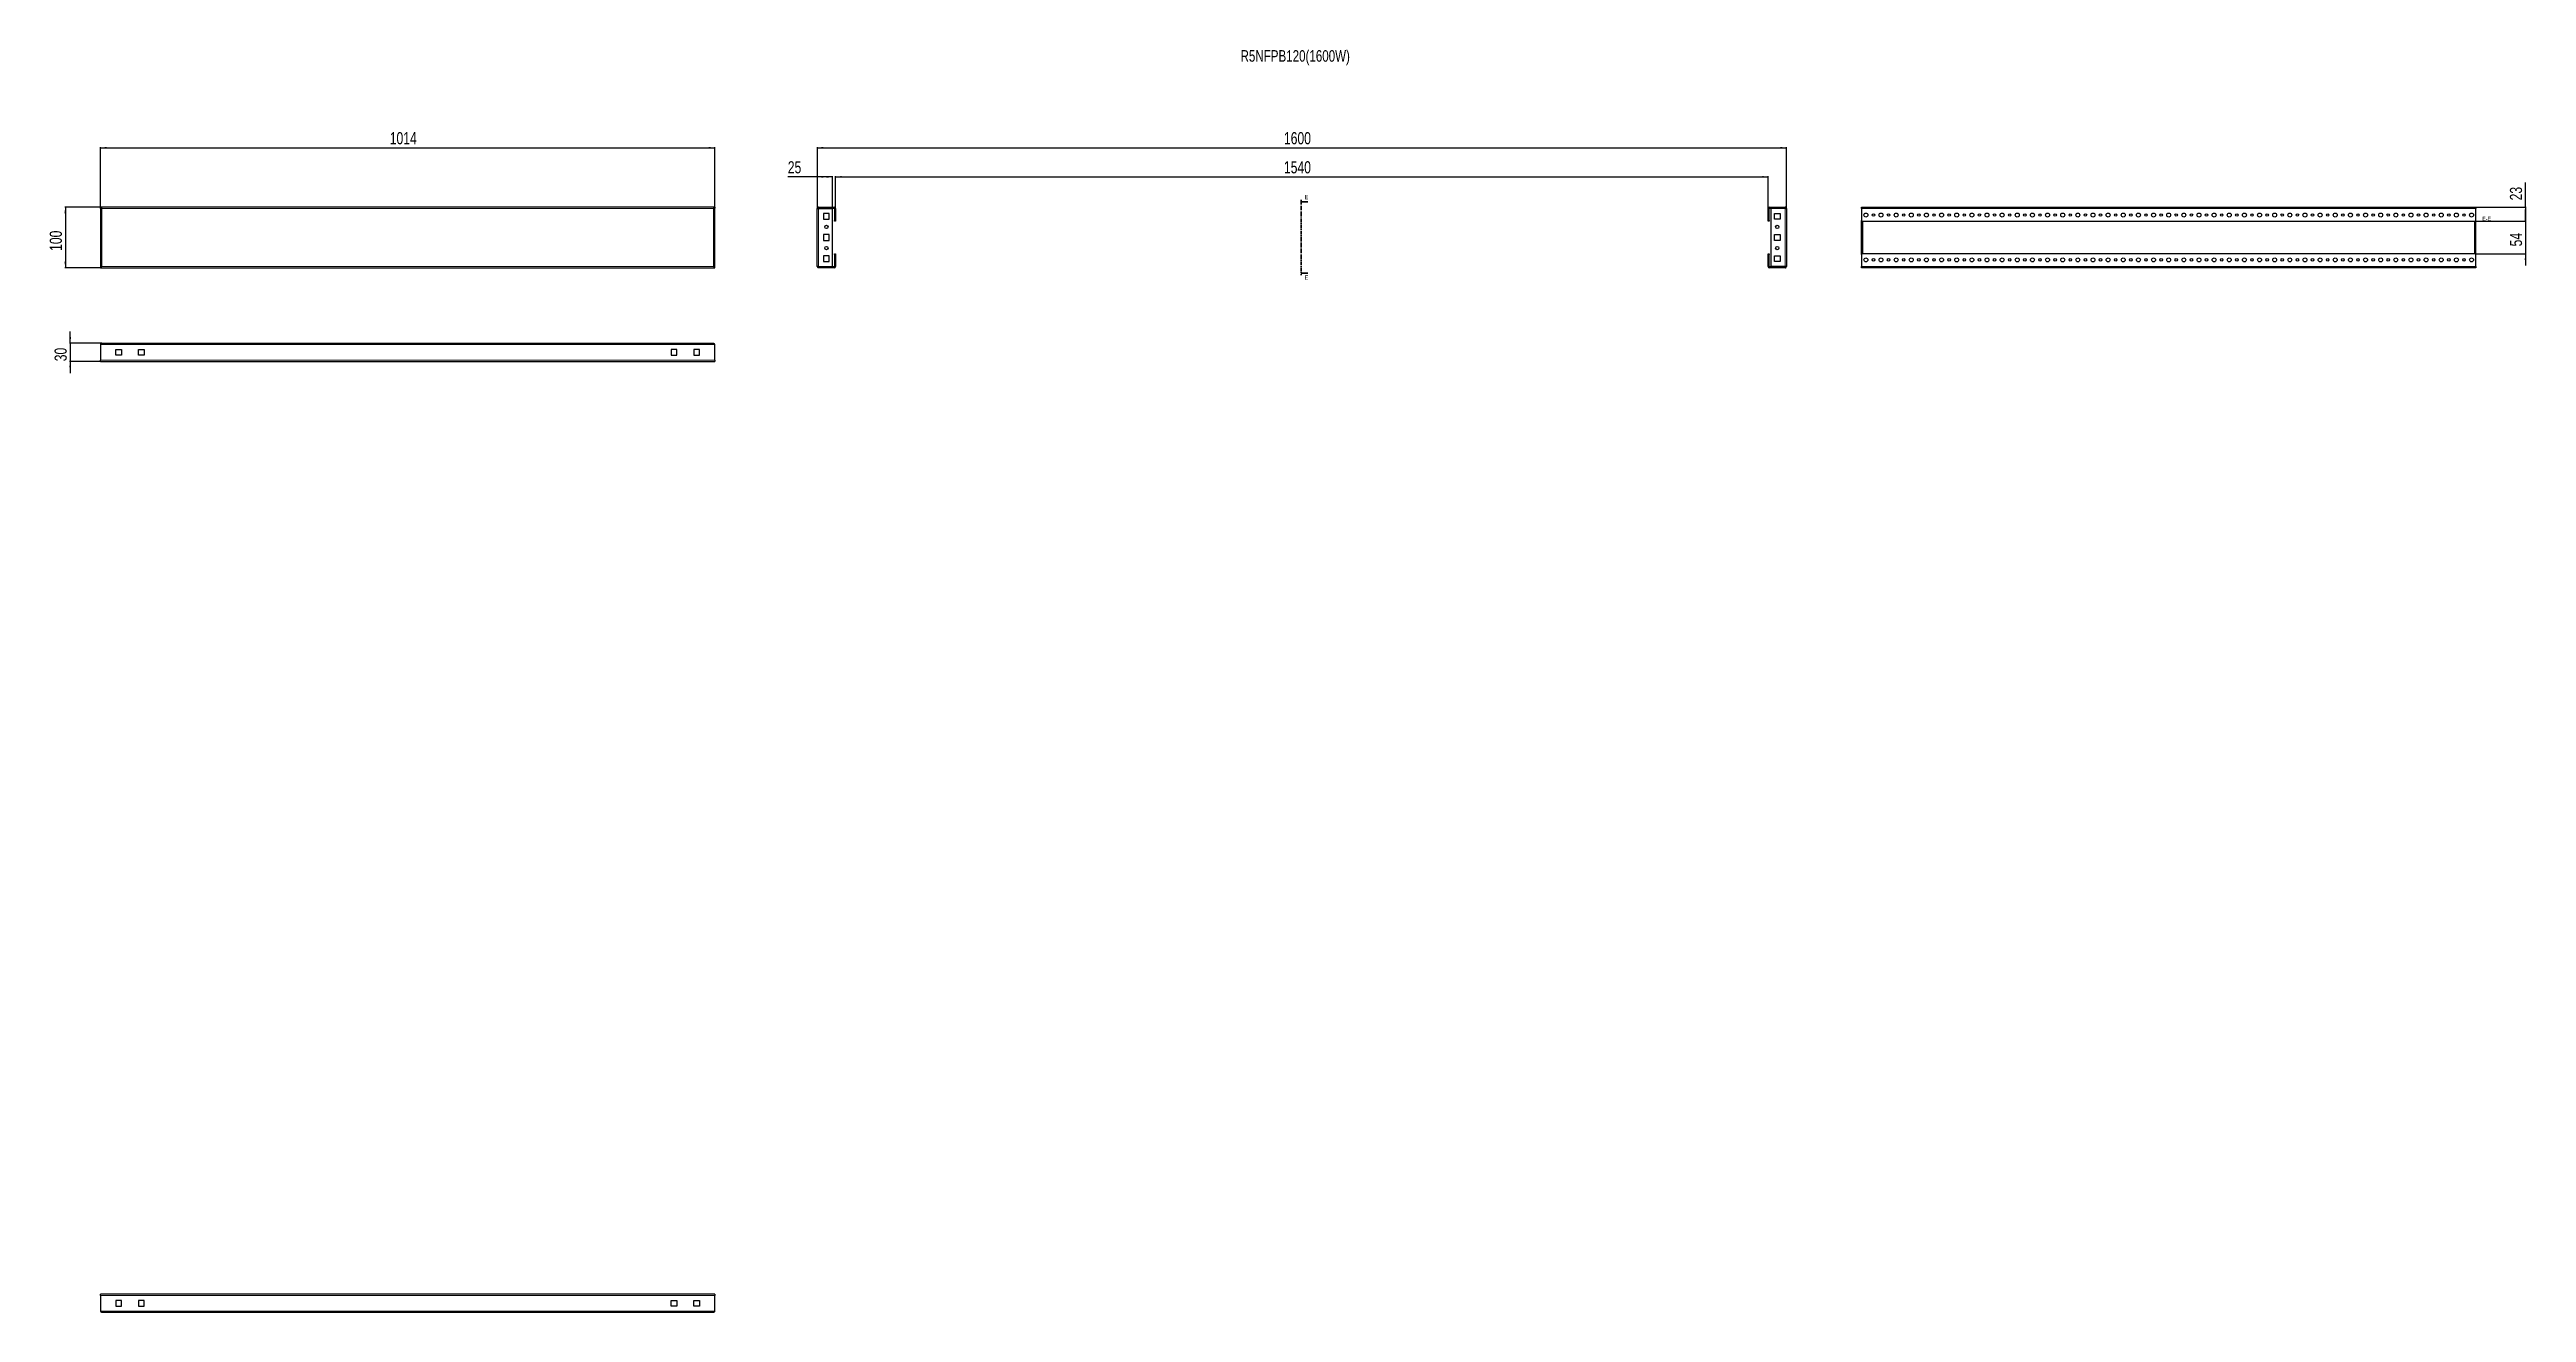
# Model space of a CAD drawing. Header units: millimetres. Extents: x -414 to 3676, y -1492 to 593.
import ezdxf

# ---------------------------------------------------------------- set-up
doc = ezdxf.new("R2010")
doc.units = ezdxf.units.MM
doc.linetypes.add('CENTER', pattern=[10.16, 6.35, -1.27, 1.27, -1.27])
doc.layers.add('FORMAT', color=7, linetype='Continuous')
doc.styles.add('SLDTEXTSTYLE0', font='TXT', dxfattribs={"width": 0.75})
doc.dimstyles.new('SLDDIMSTYLE0', dxfattribs={"dimtxt": 20, "dimasz": 10, "dimexe": 0, "dimexo": 0.0625, "dimgap": 5, "dimtad": 2, "dimdec": 1, "dimrnd": 1e-09, "dimzin": 12, "dimdsep": 46, "dimtxsty": 'SLDTEXTSTYLE0', "dimsah": 1, "dimcen": 0.09, "dimadec": 0, "dimazin": 3, "dimtfac": 1, "dimtofl": 0, "dimtmove": 0, "dimatfit": 3, "dimfxl": 0, "dimfrac": 2, "dimtolj": 1, "dimtzin": 12, "dimarcsym": 0})
doc.dimstyles.new('SLDDIMSTYLE1', dxfattribs={"dimtxt": 20, "dimasz": 10, "dimexe": 0, "dimexo": 0.0625, "dimgap": 5, "dimtad": 2, "dimdec": 1, "dimrnd": 1e-09, "dimzin": 12, "dimdsep": 46, "dimtxsty": 'SLDTEXTSTYLE0', "dimsah": 1, "dimcen": 0.09, "dimadec": 0, "dimazin": 3, "dimtfac": 1, "dimtmove": 0, "dimatfit": 0, "dimfxl": 0, "dimfrac": 2, "dimtolj": 1, "dimtzin": 12, "dimarcsym": 0})

# ---------------------------------------------------------------- blocks, each defined once
blk = doc.blocks.new('_D')
at = {"layer": 'FORMAT'}
for p, q in [((-329.8, 330.6), (-329.8, 431.6)), ((-329.8, 430.6), (684.2, 430.6)), ((684.2, 330.6), (684.2, 431.6))]:
    blk.add_line(p, q, dxfattribs=at)
for points in [[(-329.8, 430.6), (-319.8, 429), (-319.8, 432.1)], [(684.2, 430.6), (674.2, 432.1), (674.2, 429)]]:
    blk.add_solid(points, dxfattribs=at)
at = {"layer": 'FORMAT', "insert": (147.7, 456.4), "char_height": 20, "attachment_point": 1, "style": 'SLDTEXTSTYLE0'}
blk.add_mtext('1014', dxfattribs=at)
blk = doc.blocks.new('_D_1')
at = {"layer": 'FORMAT'}
for p, q in [((-329.8, 332.6), (-388.9, 332.6)), ((-387.9, 332.6), (-387.9, 232.6)), ((-329.8, 232.6), (-388.9, 232.6))]:
    blk.add_line(p, q, dxfattribs=at)
for points in [[(-387.9, 332.6), (-389.5, 322.6), (-386.4, 322.6)], [(-387.9, 232.6), (-386.4, 242.6), (-389.5, 242.6)]]:
    blk.add_solid(points, dxfattribs=at)
at = {"layer": 'FORMAT', "insert": (-413.7, 260.4), "char_height": 20, "attachment_point": 1, "rotation": 90, "style": 'SLDTEXTSTYLE0'}
blk.add_mtext('100', dxfattribs=at)
blk = doc.blocks.new('_D_2')
at = {"layer": 'FORMAT'}
for p, q in [((853.7, 330.5), (853.7, 431.6)), ((853.7, 430.6), (2453.7, 430.6)), ((2453.7, 330.5), (2453.7, 431.6))]:
    blk.add_line(p, q, dxfattribs=at)
for points in [[(853.7, 430.6), (863.7, 429), (863.7, 432.1)], [(2453.7, 430.6), (2443.7, 432.1), (2443.7, 429)]]:
    blk.add_solid(points, dxfattribs=at)
at = {"layer": 'FORMAT', "insert": (1624.1, 456.4), "char_height": 20, "attachment_point": 1, "style": 'SLDTEXTSTYLE0'}
blk.add_mtext('1600', dxfattribs=at)
blk = doc.blocks.new('_D_3')
at = {"layer": 'FORMAT'}
for p, q in [((883.7, 330.5), (883.7, 383.6)), ((883.7, 382.6), (2423.7, 382.6)), ((2423.7, 330.5), (2423.7, 383.6))]:
    blk.add_line(p, q, dxfattribs=at)
for points in [[(883.7, 382.6), (893.7, 381), (893.7, 384.1)], [(2423.7, 382.6), (2413.7, 384.1), (2413.7, 381)]]:
    blk.add_solid(points, dxfattribs=at)
at = {"layer": 'FORMAT', "insert": (1624.1, 408.4), "char_height": 20, "attachment_point": 1, "style": 'SLDTEXTSTYLE0'}
blk.add_mtext('1540', dxfattribs=at)
blk = doc.blocks.new('_D_4')
at = {"layer": 'FORMAT'}
for p, q in [((853.7, 382.6), (804.9, 382.6)), ((853.7, 330.5), (853.7, 383.6)), ((878.7, 382.6), (853.7, 382.6)), ((878.7, 330.6), (878.7, 383.6))]:
    blk.add_line(p, q, dxfattribs=at)
for points in [[(853.7, 382.6), (863.7, 381), (863.7, 384.1)], [(878.7, 382.6), (868.7, 384.1), (868.7, 381)]]:
    blk.add_solid(points, dxfattribs=at)
at = {"layer": 'FORMAT', "insert": (804.9, 408.4), "char_height": 20, "attachment_point": 1, "style": 'SLDTEXTSTYLE0'}
blk.add_mtext('25', dxfattribs=at)
blk = doc.blocks.new('_D_5')
at = {"layer": 'FORMAT'}
for p, q in [((-379.9, 108), (-379.9, 127.3)), ((-327.7, 108), (-380.9, 108)), ((-379.9, 108), (-379.9, 78)), ((-329.8, 78), (-380.9, 78)), ((-379.9, 78), (-379.9, 58.8))]:
    blk.add_line(p, q, dxfattribs=at)
for points in [[(-379.9, 108), (-378.4, 118), (-381.5, 118)], [(-379.9, 78), (-381.5, 68), (-378.4, 68)]]:
    blk.add_solid(points, dxfattribs=at)
at = {"layer": 'FORMAT', "insert": (-405.7, 78.2), "char_height": 20, "attachment_point": 1, "rotation": 90, "style": 'SLDTEXTSTYLE0'}
blk.add_mtext('30', dxfattribs=at)
blk = doc.blocks.new('_D_6')
at = {"layer": 'FORMAT'}
for p, q in [((3674.1, 309.6), (3674.1, 328.8)), ((3590.9, 309.6), (3675.1, 309.6)), ((3674.1, 309.6), (3674.1, 255.6)), ((3590.9, 255.6), (3675.1, 255.6)), ((3674.1, 255.6), (3674.1, 236.3))]:
    blk.add_line(p, q, dxfattribs=at)
for points in [[(3674.1, 309.6), (3675.6, 319.6), (3672.6, 319.6)], [(3674.1, 255.6), (3672.6, 245.6), (3675.6, 245.6)]]:
    blk.add_solid(points, dxfattribs=at)
at = {"layer": 'FORMAT', "insert": (3648.3, 267.8), "char_height": 20, "attachment_point": 1, "rotation": 90, "style": 'SLDTEXTSTYLE0'}
blk.add_mtext('54', dxfattribs=at)
blk = doc.blocks.new('_D_7')
at = {"layer": 'FORMAT'}
for p, q in [((3674.1, 332.6), (3674.1, 373.3)), ((3591.9, 332.6), (3675.1, 332.6)), ((3674.1, 332.6), (3674.1, 309.6)), ((3590.9, 309.6), (3675.1, 309.6))]:
    blk.add_line(p, q, dxfattribs=at)
for points in [[(3674.1, 332.6), (3672.6, 322.6), (3675.6, 322.6)], [(3674.1, 309.6), (3675.6, 319.6), (3672.6, 319.6)]]:
    blk.add_solid(points, dxfattribs=at)
at = {"layer": 'FORMAT', "insert": (3648.3, 343.8), "char_height": 20, "attachment_point": 1, "rotation": 90, "style": 'SLDTEXTSTYLE0'}
blk.add_mtext('23', dxfattribs=at)

msp = doc.modelspace()

# ---------------------------------------------------------------- linework, layer by layer
at = {"color": 7, "linetype": 'Continuous', "lineweight": 25}
for p, q in [((684.22, 332.57), (-329.78, 332.57)), ((-329.78, 331.07), (-329.78, 332.57)), ((-329.78, 331.07), (-329.78, 330.57)), ((-329.78, 330.57), (-329.78, 234.57)), ((-329.78, 330.57), (-328.28, 330.57)), ((684.22, 330.57), (682.72, 330.57)), ((684.22, 332.57), (684.22, 331.07)), ((684.22, 330.57), (684.22, 331.07)), ((684.22, 234.57), (684.22, 330.57)), ((853.67, 234.67), (853.67, 330.47)), ((855.77, 332.57), (855.77, 331.07)), ((855.77, 332.57), (881.57, 332.57)), ((855.77, 331.07), (881.57, 331.07)), ((855.77, 330.57), (878.67, 330.57)), ((878.67, 234.57), (878.67, 330.57)), ((882.17, 330.47), (882.17, 310.57)), ((883.67, 330.47), (883.67, 310.57)), ((2423.67, 310.57), (2423.67, 330.47)), ((2425.17, 310.57), (2425.17, 330.47)), ((2425.77, 332.57), (2451.57, 332.57)), ((2425.77, 331.07), (2451.57, 331.07)), ((2428.67, 234.57), (2428.67, 330.57)), ((2451.57, 330.57), (2428.67, 330.57)), ((2451.57, 331.07), (2451.57, 332.57)), ((2453.67, 330.47), (2453.67, 234.67)), ((2577.92, 332.57), (3591.92, 332.57)), ((2577.92, 330.47), (2577.92, 332.57)), ((2577.92, 330.47), (2577.92, 310.57)), ((3591.92, 332.57), (3591.92, 330.47)), ((3591.92, 310.57), (3591.92, 330.47)), ((863.92, 322.32), (863.92, 312.82)), ((873.42, 322.32), (863.92, 322.32)), ((863.92, 312.82), (873.42, 312.82)), ((863.92, 287.32), (863.92, 277.82)), ((873.42, 287.32), (863.92, 287.32)), ((873.42, 312.82), (873.42, 322.32)), ((873.42, 277.82), (873.42, 287.32)), ((882.17, 310.57), (883.67, 310.57)), ((882.17, 309.57), (882.17, 310.57)), ((883.67, 309.57), (882.17, 309.57)), ((883.67, 310.57), (883.67, 309.57)), ((2423.67, 310.57), (2425.17, 310.57)), ((2423.67, 309.57), (2423.67, 310.57)), ((2425.17, 309.57), (2423.67, 309.57)), ((2425.17, 310.57), (2425.17, 309.57)), ((2433.92, 322.32), (2443.42, 322.32)), ((2433.92, 312.82), (2433.92, 322.32)), ((2443.42, 312.82), (2433.92, 312.82)), ((2433.92, 287.32), (2443.42, 287.32)), ((2433.92, 277.82), (2433.92, 287.32)), ((2443.42, 322.32), (2443.42, 312.82)), ((2443.42, 287.32), (2443.42, 277.82)), ((2577.92, 310.57), (2578.92, 309.57)), ((2577.92, 254.57), (2577.92, 310.57)), ((2578.92, 309.57), (3590.92, 309.57)), ((2579.42, 255.57), (2579.42, 309.57)), ((3590.42, 255.57), (3590.42, 309.57)), ((3590.92, 309.57), (3591.92, 310.57)), ((3591.92, 254.57), (3591.92, 310.57)), ((863.92, 277.82), (873.42, 277.82)), ((873.42, 252.32), (863.92, 252.32)), ((863.92, 252.32), (863.92, 242.82)), ((873.42, 242.82), (873.42, 252.32)), ((882.17, 254.57), (882.17, 255.57)), ((882.17, 255.57), (883.67, 255.57)), ((883.67, 254.57), (882.17, 254.57)), ((882.17, 254.57), (882.17, 234.67)), ((883.67, 255.57), (883.67, 254.57)), ((883.67, 254.57), (883.67, 234.67)), ((2423.67, 255.57), (2425.17, 255.57)), ((2423.67, 254.57), (2423.67, 255.57)), ((2425.17, 254.57), (2423.67, 254.57)), ((2423.67, 234.67), (2423.67, 254.57)), ((2425.17, 255.57), (2425.17, 254.57)), ((2425.17, 234.67), (2425.17, 254.57)), ((2443.42, 277.82), (2433.92, 277.82)), ((2433.92, 252.32), (2443.42, 252.32)), ((2433.92, 242.82), (2433.92, 252.32)), ((2443.42, 252.32), (2443.42, 242.82)), ((2578.92, 255.57), (2577.92, 254.57)), ((2577.92, 254.57), (2577.92, 234.67)), ((3590.92, 255.57), (2578.92, 255.57)), ((3591.92, 254.57), (3590.92, 255.57)), ((3591.92, 234.67), (3591.92, 254.57)), ((-328.28, 234.57), (-329.78, 234.57)), ((-329.78, 234.57), (-329.78, 234.07)), ((-329.78, 234.07), (-329.78, 232.57)), ((-329.78, 232.57), (684.22, 232.57)), ((682.72, 234.57), (684.22, 234.57)), ((684.22, 234.07), (684.22, 234.57)), ((684.22, 232.57), (684.22, 234.07)), ((855.77, 234.57), (878.67, 234.57)), ((855.77, 232.57), (855.77, 234.07)), ((881.57, 234.07), (855.77, 234.07)), ((881.57, 232.57), (855.77, 232.57)), ((863.92, 242.82), (873.42, 242.82)), ((2451.57, 234.07), (2425.77, 234.07)), ((2451.57, 232.57), (2425.77, 232.57)), ((2451.57, 234.57), (2428.67, 234.57)), ((2443.42, 242.82), (2433.92, 242.82)), ((2451.57, 234.07), (2451.57, 232.57)), ((2577.92, 232.57), (2577.92, 234.67)), ((3591.92, 232.57), (2577.92, 232.57)), ((3591.92, 234.67), (3591.92, 232.57)), ((-329.78, 105.92), (-329.78, 80.12)), ((-327.68, 108.02), (682.12, 108.02)), ((-304.78, 97.77), (-295.28, 97.77)), ((-304.78, 88.27), (-304.78, 97.77)), ((-295.28, 88.27), (-304.78, 88.27)), ((-295.28, 97.77), (-295.28, 88.27)), ((-267.28, 97.77), (-257.78, 97.77)), ((-267.28, 88.27), (-267.28, 97.77)), ((-257.78, 88.27), (-267.28, 88.27)), ((-257.78, 97.77), (-257.78, 88.27)), ((621.72, 97.77), (612.22, 97.77)), ((612.22, 97.77), (612.22, 88.27)), ((612.22, 88.27), (621.72, 88.27)), ((621.72, 88.27), (621.72, 97.77)), ((649.72, 97.77), (649.72, 88.27)), ((659.22, 97.77), (649.72, 97.77)), ((649.72, 88.27), (659.22, 88.27)), ((659.22, 88.27), (659.22, 97.77)), ((684.22, 80.12), (684.22, 105.92)), ((-329.78, 78.02), (-329.78, 80.12)), ((-329.78, 78.02), (684.22, 78.02)), ((684.22, 80.12), (684.22, 78.02)), ((684.22, -1461.98), (-329.78, -1461.98)), ((-329.78, -1464.08), (-329.78, -1461.98)), ((-329.78, -1464.08), (-329.78, -1489.88)), ((-295.28, -1472.23), (-304.78, -1472.23)), ((-304.78, -1472.23), (-304.78, -1481.73)), ((-295.28, -1481.73), (-295.28, -1472.23)), ((-257.78, -1472.23), (-267.28, -1472.23)), ((-267.28, -1472.23), (-267.28, -1481.73)), ((-257.78, -1481.73), (-257.78, -1472.23)), ((612.22, -1481.73), (612.22, -1472.23)), ((612.22, -1472.23), (621.72, -1472.23)), ((621.72, -1472.23), (621.72, -1481.73)), ((649.72, -1472.23), (659.22, -1472.23)), ((649.72, -1481.73), (649.72, -1472.23)), ((659.22, -1472.23), (659.22, -1481.73)), ((684.22, -1461.98), (684.22, -1464.08)), ((684.22, -1489.88), (684.22, -1464.08)), ((682.12, -1491.98), (-327.68, -1491.98)), ((-304.78, -1481.73), (-295.28, -1481.73)), ((-267.28, -1481.73), (-257.78, -1481.73)), ((621.72, -1481.73), (612.22, -1481.73)), ((659.22, -1481.73), (649.72, -1481.73))]:
    msp.add_line(p, q, dxfattribs=at)
at = {"color": 8, "linetype": 'Continuous', "lineweight": 18}
for p, q in [((-327.68, 330.47), (-327.68, 234.67)), ((682.12, 330.47), (-327.68, 330.47)), ((682.12, 234.67), (682.12, 330.47)), ((855.77, 234.57), (855.77, 330.57)), ((881.57, 331.07), (881.57, 332.57)), ((882.17, 330.47), (883.67, 330.47)), ((2425.17, 330.47), (2423.67, 330.47)), ((2425.77, 331.07), (2425.77, 332.57)), ((2451.57, 330.57), (2451.57, 234.57)), ((2577.92, 330.47), (3591.92, 330.47)), ((2580.02, 255.57), (2580.02, 309.57)), ((3589.82, 309.57), (3589.82, 255.57)), ((-327.68, 234.67), (682.12, 234.67)), ((881.57, 234.07), (881.57, 232.57)), ((882.17, 234.67), (883.67, 234.67)), ((2425.17, 234.67), (2423.67, 234.67)), ((2425.77, 234.07), (2425.77, 232.57)), ((3591.92, 234.67), (2577.92, 234.67)), ((-329.78, 105.92), (684.22, 105.92)), ((-329.78, 80.12), (684.22, 80.12)), ((684.22, -1464.08), (-329.78, -1464.08)), ((684.22, -1489.88), (-329.78, -1489.88))]:
    msp.add_line(p, q, dxfattribs=at)
at = {"color": 7, "linetype": 'CENTER', "lineweight": 35}
msp.add_line((1652.7, 344.57), (1652.7, 220.56), dxfattribs=at)
at = {"color": 7, "linetype": 'Continuous', "lineweight": 35}
for p, q in [((1663.34, 341.57), (1652.7, 341.57)), ((1663.34, 223.56), (1652.7, 223.56))]:
    msp.add_line(p, q, dxfattribs=at)
at = {"color": 7, "linetype": 'Continuous', "lineweight": 25}
for centre, radius in [((868.67, 300.07), 2.75), ((2438.67, 300.07), 2.75), ((2584.92, 319.57), 3.25), ((2597.42, 319.57), 2.1), ((2609.92, 319.57), 3.25), ((2622.42, 319.57), 2.1), ((2634.92, 319.57), 3.25), ((2647.42, 319.57), 2.1), ((2659.92, 319.57), 3.25), ((2672.42, 319.57), 2.1), ((2684.92, 319.57), 3.25), ((2697.42, 319.57), 2.1), ((2709.92, 319.57), 3.25), ((2722.42, 319.57), 2.1), ((2734.92, 319.57), 3.25), ((2747.42, 319.57), 2.1), ((2759.92, 319.57), 3.25), ((2772.42, 319.57), 2.1), ((2784.92, 319.57), 3.25), ((2797.42, 319.57), 2.1), ((2809.92, 319.57), 3.25), ((2822.42, 319.57), 2.1), ((2834.92, 319.57), 3.25), ((2847.42, 319.57), 2.1), ((2859.92, 319.57), 3.25), ((2872.42, 319.57), 2.1), ((2884.92, 319.57), 3.25), ((2897.42, 319.57), 2.1), ((2909.92, 319.57), 3.25), ((2922.42, 319.57), 2.1), ((2934.92, 319.57), 3.25), ((2947.42, 319.57), 2.1), ((2959.92, 319.57), 3.25), ((2972.42, 319.57), 2.1), ((2984.92, 319.57), 3.25), ((2997.42, 319.57), 2.1), ((3009.92, 319.57), 3.25), ((3022.42, 319.57), 2.1), ((3034.92, 319.57), 3.25), ((3047.42, 319.57), 2.1), ((3059.92, 319.57), 3.25), ((3072.42, 319.57), 2.1), ((3084.92, 319.57), 3.25), ((3097.42, 319.57), 2.1), ((3109.92, 319.57), 3.25), ((3122.42, 319.57), 2.1), ((3134.92, 319.57), 3.25), ((3147.42, 319.57), 2.1), ((3159.92, 319.57), 3.25), ((3172.42, 319.57), 2.1), ((3184.92, 319.57), 3.25), ((3197.42, 319.57), 2.1), ((3209.92, 319.57), 3.25), ((3222.42, 319.57), 2.1), ((3234.92, 319.57), 3.25), ((3247.42, 319.57), 2.1), ((3259.92, 319.57), 3.25), ((3272.42, 319.57), 2.1), ((3284.92, 319.57), 3.25), ((3297.42, 319.57), 2.1), ((3309.92, 319.57), 3.25), ((3322.42, 319.57), 2.1), ((3334.92, 319.57), 3.25), ((3347.42, 319.57), 2.1), ((3359.92, 319.57), 3.25), ((3372.42, 319.57), 2.1), ((3384.92, 319.57), 3.25), ((3397.42, 319.57), 2.1), ((3409.92, 319.57), 3.25), ((3422.42, 319.57), 2.1), ((3434.92, 319.57), 3.25), ((3447.42, 319.57), 2.1), ((3459.92, 319.57), 3.25), ((3472.42, 319.57), 2.1), ((3484.92, 319.57), 3.25), ((3497.42, 319.57), 2.1), ((3509.92, 319.57), 3.25), ((3522.42, 319.57), 2.1), ((3534.92, 319.57), 3.25), ((3547.42, 319.57), 2.1), ((3559.92, 319.57), 3.25), ((3572.42, 319.57), 2.1), ((3584.92, 319.57), 3.25), ((868.67, 265.07), 2.75), ((2438.67, 265.07), 2.75), ((2584.92, 245.57), 3.25), ((2597.42, 245.57), 2.1), ((2609.92, 245.57), 3.25), ((2622.42, 245.57), 2.1), ((2634.92, 245.57), 3.25), ((2647.42, 245.57), 2.1), ((2659.92, 245.57), 3.25), ((2672.42, 245.57), 2.1), ((2684.92, 245.57), 3.25), ((2697.42, 245.57), 2.1), ((2709.92, 245.57), 3.25), ((2722.42, 245.57), 2.1), ((2734.92, 245.57), 3.25), ((2747.42, 245.57), 2.1), ((2759.92, 245.57), 3.25), ((2772.42, 245.57), 2.1), ((2784.92, 245.57), 3.25), ((2797.42, 245.57), 2.1), ((2809.92, 245.57), 3.25), ((2822.42, 245.57), 2.1), ((2834.92, 245.57), 3.25), ((2847.42, 245.57), 2.1), ((2859.92, 245.57), 3.25), ((2872.42, 245.57), 2.1), ((2884.92, 245.57), 3.25), ((2897.42, 245.57), 2.1), ((2909.92, 245.57), 3.25), ((2922.42, 245.57), 2.1), ((2934.92, 245.57), 3.25), ((2947.42, 245.57), 2.1), ((2959.92, 245.57), 3.25), ((2972.42, 245.57), 2.1), ((2984.92, 245.57), 3.25), ((2997.42, 245.57), 2.1), ((3009.92, 245.57), 3.25), ((3022.42, 245.57), 2.1), ((3034.92, 245.57), 3.25), ((3047.42, 245.57), 2.1), ((3059.92, 245.57), 3.25), ((3072.42, 245.57), 2.1), ((3084.92, 245.57), 3.25), ((3097.42, 245.57), 2.1), ((3109.92, 245.57), 3.25), ((3122.42, 245.57), 2.1), ((3134.92, 245.57), 3.25), ((3147.42, 245.57), 2.1), ((3159.92, 245.57), 3.25), ((3172.42, 245.57), 2.1), ((3184.92, 245.57), 3.25), ((3197.42, 245.57), 2.1), ((3209.92, 245.57), 3.25), ((3222.42, 245.57), 2.1), ((3234.92, 245.57), 3.25), ((3247.42, 245.57), 2.1), ((3259.92, 245.57), 3.25), ((3272.42, 245.57), 2.1), ((3284.92, 245.57), 3.25), ((3297.42, 245.57), 2.1), ((3309.92, 245.57), 3.25), ((3322.42, 245.57), 2.1), ((3334.92, 245.57), 3.25), ((3347.42, 245.57), 2.1), ((3359.92, 245.57), 3.25), ((3372.42, 245.57), 2.1), ((3384.92, 245.57), 3.25), ((3397.42, 245.57), 2.1), ((3409.92, 245.57), 3.25), ((3422.42, 245.57), 2.1), ((3434.92, 245.57), 3.25), ((3447.42, 245.57), 2.1), ((3459.92, 245.57), 3.25), ((3472.42, 245.57), 2.1), ((3484.92, 245.57), 3.25), ((3497.42, 245.57), 2.1), ((3509.92, 245.57), 3.25), ((3522.42, 245.57), 2.1), ((3534.92, 245.57), 3.25), ((3547.42, 245.57), 2.1), ((3559.92, 245.57), 3.25), ((3572.42, 245.57), 2.1), ((3584.92, 245.57), 3.25)]:
    msp.add_circle(centre, radius, dxfattribs=at)
for centre, radius, start, end in [((881.57, 330.47), 2.1, 0, 90), ((881.57, 330.47), 0.6, 0, 90), ((2425.77, 330.47), 2.1, 90, 180), ((2425.77, 330.47), 0.6, 90, 180), ((881.57, 234.67), 2.1, 270, 0), ((881.57, 234.67), 0.6, 270, 0), ((2425.77, 234.67), 2.1, 180, 270), ((2425.77, 234.67), 0.6, 180, 270)]:
    msp.add_arc(centre, radius, start, end, dxfattribs=at)
for points, knots in [([(-327.68, 330.47), (-327.86, 330.75), (-328.22, 331.31), (-328.75, 332.01), (-329.27, 332.48), (-329.62, 332.54), (-329.78, 332.57)], [0, 0, 0, 0, 0.25475266, 0.50964469, 0.7645377, 1, 1, 1, 1]), ([(-327.68, 330.47), (-327.86, 330.55), (-328.23, 330.71), (-328.92, 330.98), (-329.44, 331.03), (-329.78, 331.07)], [0, 0, 0, 0, 0.2598775, 0.5197391, 1, 1, 1, 1]), ([(2453.67, 330.47), (2453.63, 330.75), (2453.57, 331.31), (2453.06, 332.01), (2452.36, 332.48), (2451.83, 332.54), (2451.57, 332.57)], [0, 0, 0, 0, 0.25475266, 0.50964469, 0.7645377, 1, 1, 1, 1]), ([(2452.17, 330.47), (2452.16, 330.55), (2452.14, 330.71), (2451.95, 330.98), (2451.72, 331.03), (2451.57, 331.07)], [0, 0, 0, 0, 0.2598775, 0.5197391, 1, 1, 1, 1]), ([(682.12, 108.02), (682.3, 107.99), (682.65, 107.92), (683.19, 107.42), (683.71, 106.72), (684.06, 106.18), (684.22, 105.92)], [0, 0, 0, 0, 0.2547527, 0.5096447, 0.7645377, 1, 1, 1, 1]), ([(-327.68, -1491.98), (-327.86, -1491.95), (-328.22, -1491.88), (-328.75, -1491.38), (-329.27, -1490.68), (-329.62, -1490.14), (-329.78, -1489.88)], [0, 0, 0, 0, 0.25475266, 0.50964469, 0.7645377, 1, 1, 1, 1])]:
    msp.add_open_spline(points, degree=3, knots=knots, dxfattribs=at)
for points in [[(-329.78, 330.57), (-329.75, 330.56), (-329.69, 330.54), (-329.2, 330.52), (-328.51, 330.49), (-327.96, 330.47), (-327.68, 330.47)], [(684.22, 332.57), (684.04, 332.53), (683.69, 332.47), (683.17, 331.99), (682.64, 331.29), (682.29, 330.74), (682.12, 330.47)], [(684.22, 331.07), (683.87, 331.03), (683.17, 330.95), (682.47, 330.63), (682.12, 330.47)], [(682.12, 330.47), (682.39, 330.47), (682.95, 330.49), (683.64, 330.52), (684.13, 330.54), (684.19, 330.56), (684.22, 330.57)], [(855.77, 332.57), (855.49, 332.53), (854.94, 332.47), (854.25, 331.99), (853.76, 331.29), (853.7, 330.74), (853.67, 330.47)], [(853.67, 330.47), (853.7, 330.47), (853.76, 330.49), (854.25, 330.52), (854.94, 330.54), (855.49, 330.56), (855.77, 330.57)], [(855.77, 331.07), (855.6, 331.03), (855.28, 330.95), (855.2, 330.63), (855.17, 330.47)], [(2451.57, 330.57), (2451.84, 330.56), (2452.39, 330.54), (2453.09, 330.52), (2453.57, 330.49), (2453.63, 330.47), (2453.67, 330.47)], [(-329.78, 234.07), (-329.43, 234.1), (-328.73, 234.18), (-328.03, 234.5), (-327.68, 234.67)], [(-329.78, 232.57), (-329.61, 232.6), (-329.26, 232.66), (-328.73, 233.15), (-328.21, 233.84), (-327.86, 234.39), (-327.68, 234.67)], [(-327.68, 234.67), (-327.96, 234.66), (-328.51, 234.64), (-329.2, 234.62), (-329.69, 234.59), (-329.75, 234.57), (-329.78, 234.57)], [(682.12, 234.67), (682.29, 234.39), (682.64, 233.84), (683.17, 233.15), (683.69, 232.66), (684.04, 232.6), (684.22, 232.57)], [(684.22, 234.57), (684.19, 234.57), (684.13, 234.59), (683.64, 234.62), (682.95, 234.64), (682.39, 234.66), (682.12, 234.67)], [(682.12, 234.67), (682.47, 234.5), (683.17, 234.18), (683.87, 234.1), (684.22, 234.07)], [(855.77, 234.57), (855.49, 234.57), (854.94, 234.59), (854.25, 234.62), (853.76, 234.64), (853.7, 234.66), (853.67, 234.67)], [(853.67, 234.67), (853.7, 234.39), (853.76, 233.84), (854.25, 233.15), (854.94, 232.66), (855.49, 232.6), (855.77, 232.57)], [(855.17, 234.67), (855.2, 234.5), (855.28, 234.18), (855.6, 234.1), (855.77, 234.07)], [(2451.57, 234.07), (2451.73, 234.1), (2452.05, 234.18), (2452.13, 234.5), (2452.17, 234.67)], [(2451.57, 232.57), (2451.84, 232.6), (2452.39, 232.66), (2453.09, 233.15), (2453.57, 233.84), (2453.63, 234.39), (2453.67, 234.67)], [(2453.67, 234.67), (2453.63, 234.66), (2453.57, 234.64), (2453.09, 234.62), (2452.39, 234.59), (2451.84, 234.57), (2451.57, 234.57)], [(-329.78, 105.92), (-329.61, 106.19), (-329.26, 106.75), (-328.73, 107.44), (-328.21, 107.92), (-327.86, 107.99), (-327.68, 108.02)], [(684.22, -1489.88), (684.04, -1490.16), (683.69, -1490.71), (683.17, -1491.4), (682.64, -1491.89), (682.29, -1491.95), (682.12, -1491.98)]]:
    msp.add_open_spline(points, degree=3, dxfattribs=at)
at = {"color": 7, "linetype": 'Continuous', "lineweight": 35}
for points in [[(1652.7, 341.57), (1659.7, 340.45), (1659.7, 342.69)], [(1652.7, 223.56), (1659.7, 222.44), (1659.7, 224.68)]]:
    msp.add_solid(points, dxfattribs=at)

# ---------------------------------------------------------------- texts
at = {"color": 7, "linetype": 'Continuous', "char_height": 7, "attachment_point": 1, "style": 'SLDTEXTSTYLE0'}
for insert in [(1658.32, 352.7), (1658.32, 219.86)]:
    msp.add_mtext('E', dxfattribs=dict(at, insert=insert))
at = {"layer": 'FORMAT', "style": 'SLDTEXTSTYLE0'}
for s, insert, char_height, attachment_point in [('R5NFPB120(1600W)', (1552.49, 591.76), 19.05, 1), ('E-E', (3609.94, 316.84), 7, 2)]:
    msp.add_mtext(s, dxfattribs=dict(at, insert=insert, char_height=char_height, attachment_point=attachment_point))

# ---------------------------------------------------------------- dimensions: what is measured, and where the dimension line sits
at = {"layer": 'FORMAT'}
for base, p1, p2, picture, middle in [((684.22, 430.57), (-329.78, 330.57), (684.22, 330.57), '_D', (177.22, 430.57)), ((2453.67, 430.57), (853.67, 330.47), (2453.67, 330.47), '_D_2', (1653.67, 430.57)), ((853.67, 382.57), (878.67, 330.57), (853.67, 330.47), '_D_4', (819.66, 382.57)), ((2423.67, 382.57), (883.67, 330.47), (2423.67, 330.47), '_D_3', (1653.67, 382.57))]:
    dim = msp.add_linear_dim(base=base, p1=p1, p2=p2, dimstyle='SLDDIMSTYLE0', dxfattribs=at)
    dim.commit()
    dim.dimension.update_dxf_attribs({"geometry": picture, "text_midpoint": middle, "dimtype": 160})
for base, p1, p2, dimstyle, picture, middle in [((3674.09, 309.57), (3591.92, 332.57), (3590.92, 309.57), 'SLDDIMSTYLE0', '_D_7', (3674.09, 358.57)), ((-387.95, 232.57), (-329.78, 332.57), (-329.78, 232.57), 'SLDDIMSTYLE0', '_D_1', (-387.95, 282.57)), ((3674.09, 255.57), (3590.92, 309.57), (3590.92, 255.57), 'SLDDIMSTYLE1', '_D_6', (3674.09, 282.57)), ((-379.95, 78.02), (-327.68, 108.02), (-329.78, 78.02), 'SLDDIMSTYLE1', '_D_5', (-379.95, 93.02))]:
    dim = msp.add_linear_dim(base=base, p1=p1, p2=p2, angle=90, dimstyle=dimstyle, dxfattribs=at)
    dim.commit()
    dim.dimension.update_dxf_attribs({"geometry": picture, "text_midpoint": middle, "dimtype": 160})

doc.saveas('drawing.dxf')
